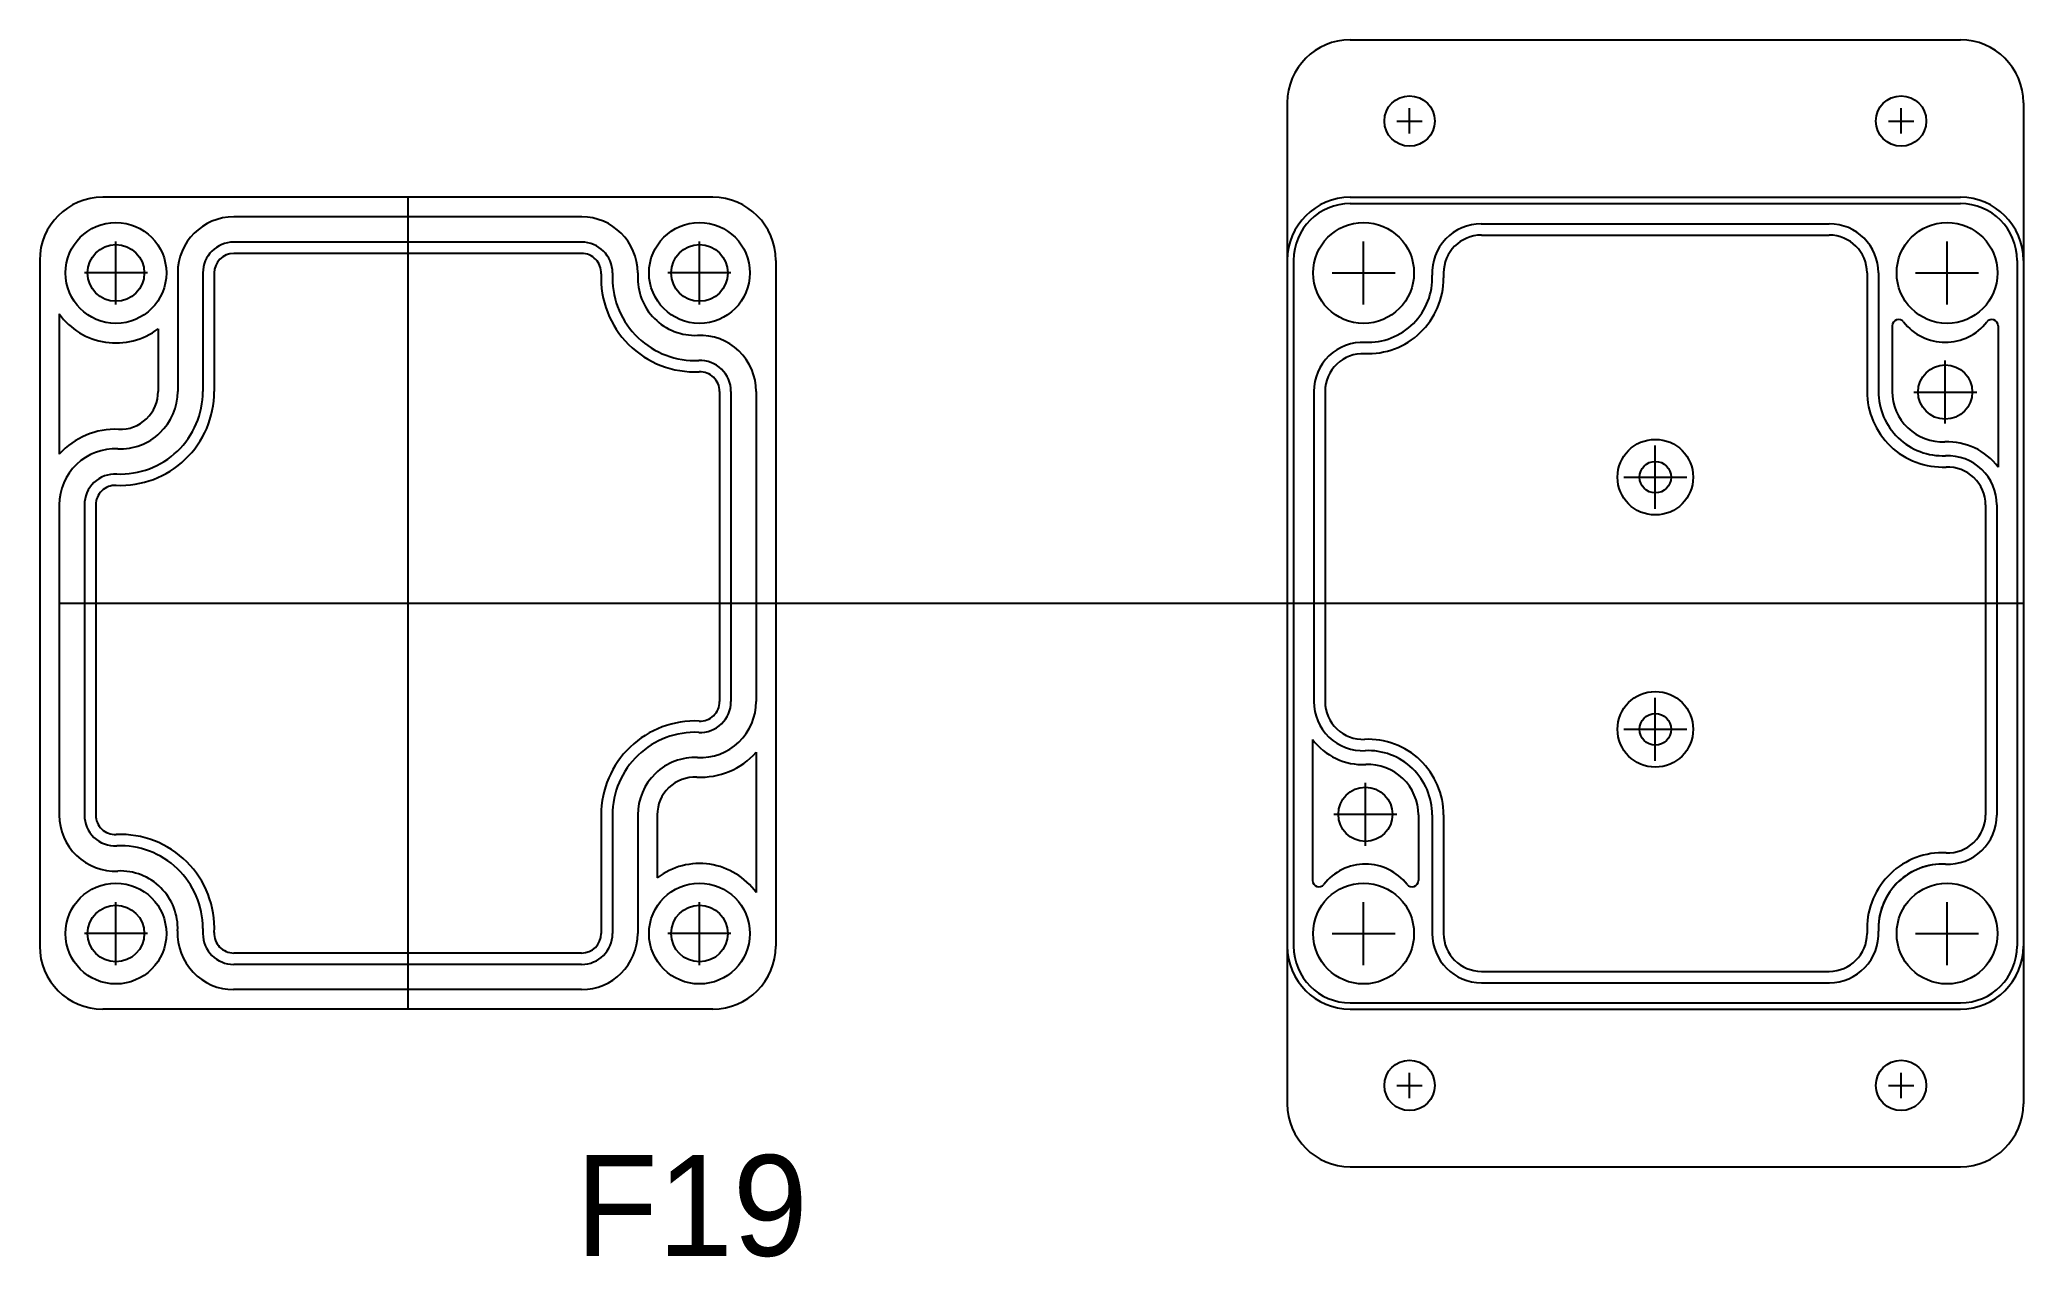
# Model space of a CAD drawing. Header units: millimetres. Extents: x 502 to 660, y 577 to 674.
import ezdxf

# ---------------------------------------------------------------- set-up
doc = ezdxf.new("R2010")
doc.units = ezdxf.units.MM

msp = doc.modelspace()

# ---------------------------------------------------------------- linework, layer by layer
for p, q in [((606.33, 673.82), (654.73, 673.82)), ((601.33, 668.82), (601.33, 589.42)), ((610.02, 667.37), (612.04, 667.37)), ((611.03, 666.37), (611.03, 668.38)), ((649.02, 667.37), (651.04, 667.37)), ((650.03, 666.37), (650.03, 668.38)), ((659.73, 668.82), (659.73, 589.42)), ((555.74, 661.32), (507.34, 661.32)), ((531.54, 661.32), (531.54, 596.92)), ((606.33, 661.32), (654.73, 661.32)), ((545.35, 659.77), (517.74, 659.77)), ((606.33, 660.82), (654.73, 660.82)), ((616.72, 659.22), (644.33, 659.22)), ((616.73, 658.32), (644.33, 658.32)), ((502.34, 656.32), (502.34, 601.92)), ((502.34, 656.32), (502.34, 601.92)), ((508.39, 652.82), (508.39, 657.82)), ((545.34, 657.77), (517.74, 657.77)), ((545.34, 656.87), (517.74, 656.87)), ((554.69, 652.82), (554.69, 657.82)), ((560.74, 656.32), (560.74, 601.92)), ((601.83, 656.32), (601.83, 601.92)), ((607.38, 652.82), (607.38, 657.82)), ((653.68, 652.82), (653.68, 657.82)), ((659.23, 656.32), (659.23, 601.92)), ((659.73, 656.32), (659.73, 601.92)), ((510.89, 655.32), (505.89, 655.32)), ((513.29, 655.32), (513.29, 645.92)), ((515.29, 655.32), (515.29, 645.92)), ((516.19, 655.32), (516.19, 645.92)), ((547.79, 655.32), (547.79, 654.92)), ((549.79, 655.32), (549.79, 654.92)), ((557.19, 655.32), (552.19, 655.32)), ((604.88, 655.32), (609.88, 655.32)), ((613.73, 655.32), (613.73, 654.92)), ((647.33, 655.32), (647.33, 645.92)), ((648.23, 655.32), (648.23, 645.92)), ((651.18, 655.32), (656.18, 655.32)), ((503.89, 652.08), (503.89, 640.95)), ((511.74, 650.9), (511.74, 645.92)), ((649.33, 651.13), (649.33, 645.92)), ((657.73, 651.13), (657.73, 639.92)), ((653.53, 643.37), (653.53, 648.37)), ((556.29, 645.92), (556.29, 621.32)), ((557.19, 645.92), (557.19, 621.32)), ((559.19, 645.92), (559.19, 621.32)), ((559.19, 645.92), (559.19, 621.32)), ((603.43, 645.92), (603.43, 621.32)), ((604.33, 645.92), (604.33, 621.32)), ((651.03, 645.87), (656.03, 645.87)), ((630.53, 636.62), (630.53, 641.62)), ((628.03, 639.12), (633.03, 639.12)), ((503.89, 636.92), (503.89, 612.32)), ((503.89, 636.92), (503.89, 612.32)), ((505.89, 636.92), (505.89, 612.32)), ((506.79, 636.92), (506.79, 612.32)), ((656.73, 636.92), (656.73, 612.32)), ((657.63, 636.92), (657.63, 612.32)), ((503.89, 629.12), (659.73, 629.12)), ((603.43, 629.12), (603.43, 621.32)), ((630.53, 616.62), (630.53, 621.62)), ((628.03, 619.12), (633.03, 619.12)), ((559.19, 617.3), (559.19, 606.17)), ((603.33, 618.32), (603.33, 607.12)), ((607.53, 609.88), (607.53, 614.88)), ((546.89, 612.33), (546.89, 602.92)), ((547.79, 612.33), (547.79, 602.92)), ((549.79, 612.33), (549.79, 602.92)), ((551.34, 612.33), (551.34, 607.35)), ((605.03, 612.38), (610.03, 612.38)), ((611.73, 612.33), (611.73, 607.12)), ((612.83, 612.33), (612.83, 602.92)), ((613.73, 612.33), (613.73, 602.92)), ((508.39, 600.42), (508.39, 605.42)), ((554.69, 600.42), (554.69, 605.42)), ((607.38, 600.42), (607.38, 605.42)), ((653.68, 600.42), (653.68, 605.42)), ((510.89, 602.92), (505.89, 602.92)), ((515.29, 603.33), (515.29, 602.92)), ((557.19, 602.92), (552.19, 602.92)), ((604.88, 602.92), (609.88, 602.92)), ((647.33, 603.33), (647.33, 602.92)), ((651.18, 602.92), (656.18, 602.92)), ((545.34, 601.37), (517.74, 601.37)), ((545.34, 600.47), (517.74, 600.47)), ((616.73, 599.92), (644.33, 599.92)), ((545.34, 598.47), (517.73, 598.47)), ((616.73, 599.02), (644.34, 599.02)), ((555.74, 596.92), (507.34, 596.92)), ((606.33, 597.42), (654.73, 597.42)), ((606.33, 596.92), (654.73, 596.92)), ((611.03, 589.87), (611.03, 591.88)), ((650.03, 589.87), (650.03, 591.88)), ((610.02, 590.87), (612.04, 590.87)), ((649.02, 590.87), (651.04, 590.87)), ((606.33, 584.42), (654.73, 584.42))]:
    msp.add_line(p, q)
for centre, radius in [((611.03, 667.37), 2), ((650.03, 667.37), 2), ((508.39, 655.32), 4), ((554.69, 655.32), 4), ((607.38, 655.32), 4), ((653.68, 655.32), 4), ((508.39, 655.32), 2.25), ((554.69, 655.32), 2.25), ((653.53, 645.87), 2.15), ((630.53, 639.12), 3), ((630.53, 639.12), 1.25), ((630.53, 619.12), 3), ((630.53, 619.12), 1.25), ((607.53, 612.38), 2.15), ((508.39, 602.92), 4), ((554.69, 602.92), 4), ((607.38, 602.92), 4), ((653.68, 602.92), 4), ((508.39, 602.92), 2.25), ((554.69, 602.92), 2.25), ((611.03, 590.87), 2), ((650.03, 590.87), 2)]:
    msp.add_circle(centre, radius)
for centre, radius, start, end in [((606.33, 668.82), 5, 90, 180), ((654.73, 668.82), 5, 0, 90), ((507.34, 656.32), 5, 90, 180), ((555.74, 656.32), 5, 360, 90), ((606.33, 656.32), 5, 90, 180), ((654.73, 656.32), 5, 360, 90), ((517.74, 655.32), 4.45, 90, 180), ((545.34, 655.32), 4.45, 0, 90), ((606.33, 656.32), 4.5, 90, 180), ((654.73, 656.32), 4.5, 360, 90), ((616.72, 655.32), 3.9, 90, 182.604), ((616.73, 655.32), 3, 90, 180), ((644.33, 655.32), 3.9, 0, 90), ((644.33, 655.32), 3, 0, 90), ((517.74, 655.32), 2.45, 90, 180), ((517.74, 655.32), 1.55, 90, 180), ((545.34, 655.32), 2.45, 0, 90), ((545.34, 655.32), 1.55, 357.3933, 90), ((554.33, 654.92), 7.45, 177.3933, 272.6067), ((554.34, 654.92), 6.55, 180, 272.5473), ((554.34, 654.92), 4.55, 177.396, 272.5473), ((607.73, 654.92), 6, 267.4527, 0), ((607.73, 654.92), 5.1, 267.4527, 2.604), ((508.39, 655.32), 5.55, 215.8248, 307.1284), ((649.83, 651.13), 0.5, 38.0722, 180), ((657.23, 651.13), 0.5, 0, 141.9278), ((554.74, 645.92), 4.45, 0, 92.5473), ((653.53, 654.02), 4.2, 218.0722, 321.9278), ((607.33, 645.92), 3.9, 87.4527, 180), ((607.33, 645.92), 3, 87.4527, 180), ((554.74, 645.92), 2.45, 0, 92.5473), ((554.74, 645.92), 1.55, 0, 92.6067), ((508.74, 645.92), 7.45, 267.4527, 360), ((508.74, 645.92), 6.55, 267.4527, 360), ((508.74, 645.92), 4.55, 267.4527, 360), ((508.74, 645.92), 3, 267.4527, 360), ((653.33, 645.92), 6, 180, 272.5473), ((653.33, 645.92), 5.1, 180, 272.5473), ((653.33, 645.92), 4, 180, 272.5473), ((508.34, 636.92), 6, 87.4527, 137.8736), ((508.34, 636.92), 4.45, 87.4527, 180), ((653.73, 636.92), 5, 36.8699, 92.5473), ((653.73, 636.92), 3.9, 0, 92.5473), ((508.34, 636.92), 2.45, 87.4527, 180), ((653.73, 636.92), 3, 0, 92.5473), ((508.34, 636.92), 1.55, 87.4527, 180), ((554.74, 621.32), 4.45, 267.4527, 0), ((554.74, 621.32), 2.45, 267.4527, 0), ((554.74, 621.32), 1.55, 267.4527, 0), ((607.33, 621.32), 3.9, 180, 272.5473), ((607.33, 621.32), 3, 180, 272.5473), ((554.34, 612.33), 7.45, 87.4527, 180), ((554.34, 612.33), 6.55, 87.4527, 180), ((554.74, 621.32), 6, 267.4527, 317.8736), ((607.33, 621.32), 5, 216.8699, 272.5473), ((607.73, 612.33), 6, 360, 92.5473), ((607.73, 612.33), 5.1, 360, 92.5473), ((554.34, 612.33), 4.55, 87.4527, 180), ((607.73, 612.33), 4, 360, 92.5473), ((554.34, 612.33), 3, 87.4527, 180), ((508.34, 612.32), 4.45, 180, 272.5473), ((508.34, 612.32), 2.45, 180, 272.5473), ((508.34, 612.32), 1.55, 180, 272.6067), ((653.73, 612.32), 3.9, 267.4527, 0), ((653.73, 612.32), 3, 267.4527, 0), ((508.75, 603.33), 7.45, 357.3933, 92.6067), ((508.74, 603.33), 6.55, 0, 92.5473), ((653.33, 603.33), 6, 87.4527, 180), ((508.74, 603.33), 4.55, 357.396, 92.5473), ((554.69, 602.92), 5.55, 35.8248, 127.1284), ((607.53, 604.22), 4.2, 38.0722, 141.9278), ((653.33, 603.33), 5.1, 87.4527, 180), ((653.33, 603.33), 5.1, 87.4527, 182.604), ((603.83, 607.12), 0.5, 180, 321.9278), ((611.23, 607.12), 0.5, 218.0722, 0), ((517.73, 602.92), 4.45, 177.396, 270), ((517.74, 602.92), 2.45, 180, 270), ((517.74, 602.92), 1.55, 177.3933, 270), ((545.34, 602.92), 4.45, 270, 0), ((545.34, 602.92), 2.45, 270, 0), ((545.34, 602.92), 1.55, 270, 0), ((616.73, 602.92), 3.9, 180, 270), ((616.73, 602.92), 3, 180, 270), ((644.33, 602.92), 3, 270, 0), ((644.34, 602.92), 3.9, 270, 2.604), ((507.34, 601.92), 5, 180, 270), ((555.74, 601.92), 5, 270, 0), ((606.33, 601.92), 5, 180, 270), ((606.33, 601.92), 4.5, 180, 270), ((654.73, 601.92), 5, 270, 0), ((654.73, 601.92), 4.5, 270, 0), ((606.33, 589.42), 5, 180, 270), ((654.73, 589.42), 5, 270, 0)]:
    msp.add_arc(centre, radius, start, end)

# ---------------------------------------------------------------- texts
at = {"insert": (544.85, 585.35), "char_height": 8, "width": 69.1629, "attachment_point": 1}
msp.add_mtext('F19', dxfattribs=at)

doc.saveas('drawing.dxf')
